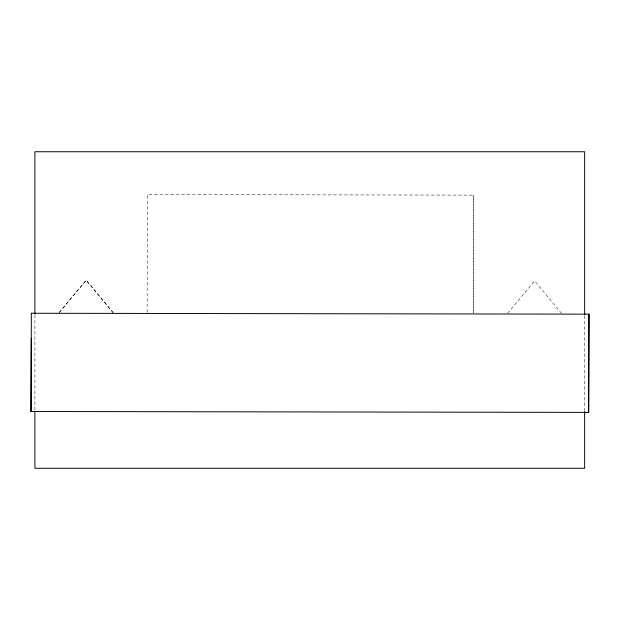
<?xml version="1.0" encoding="UTF-8"?>
<svg xmlns="http://www.w3.org/2000/svg" width="620" height="620" viewBox="0 0 620 620"><rect width="100%" height="100%" fill="white"/><g stroke="black" fill="none" stroke-linecap="round" stroke-linejoin="round"><path stroke-width="0.46" stroke-dasharray="3.1 2.33" d="M147.118 312.48L147.327 194.595L473.757 195.122L473.571 312.999L473.742 195.122M59.125 312.565L86.133 280.232L113.042 312.658M59.218 312.565L86.227 280.232L113.142 312.658M507.602 313.286L534.611 280.945L561.519 313.371M584.652 315.758L584.652 410.711M34.898 314.797L34.898 409.75"/><path stroke-width="0.93" d="M31.349 313.263L31 411.494L31.31 338.264M588.946 314.146L588.651 412.385L589 314.146L31.333 313.263M31.194 411.494L588.706 412.385M584.652 314.797L584.652 151.737L34.898 151.737L34.898 313.836M584.652 411.672L584.652 468.263L34.898 468.263L34.898 411.672"/></g></svg>
